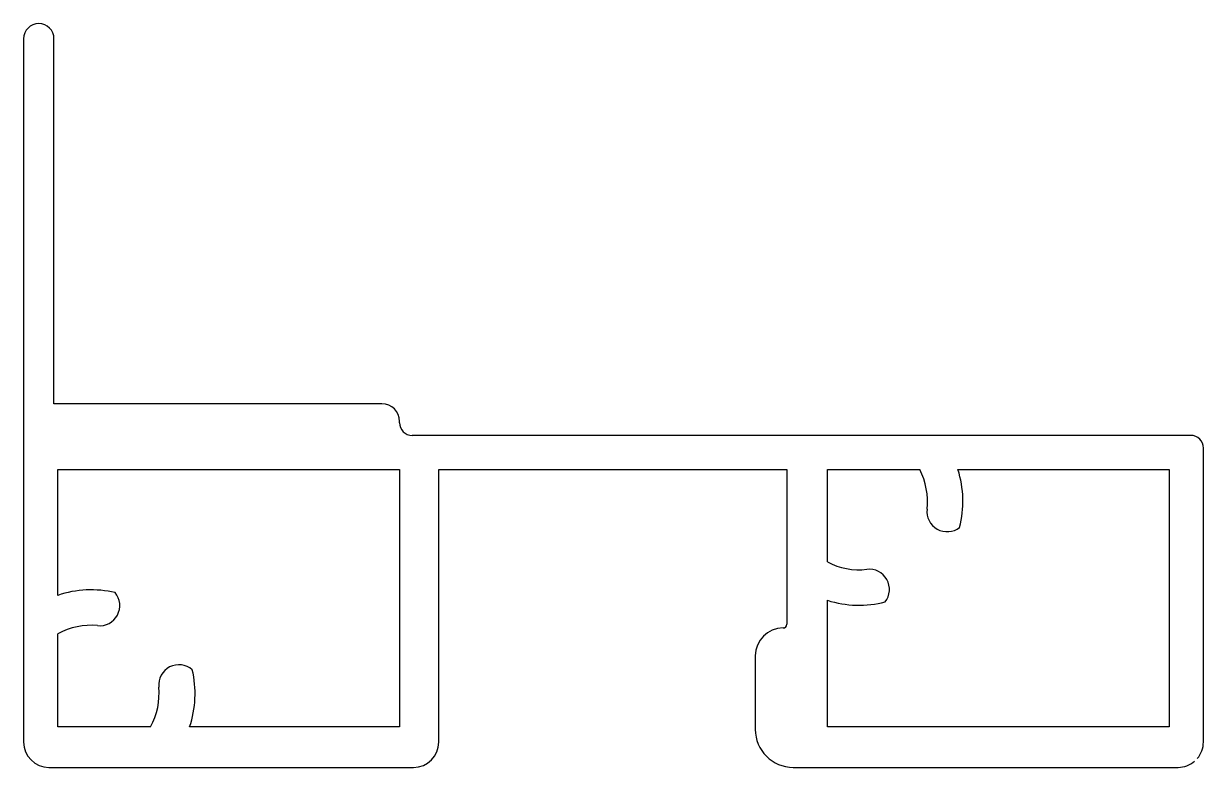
# Model space of a CAD drawing. Extents: x 2200.9 to 2247.5, y 1072.7 to 1102.1.
import ezdxf

# ---------------------------------------------------------------- set-up
doc = ezdxf.new("R2010")
doc.units = 0
doc.layers.get('0').update_dxf_attribs({"linetype": 'CONTINUOUS'})

msp = doc.modelspace()

# ---------------------------------------------------------------- linework, layer by layer
for p, q in [((2201.481, 1102.073), (2201.481, 1102.073)), ((2200.881, 1101.473), (2200.881, 1073.723)), ((2202.081, 1087.073), (2202.081, 1101.473)), ((2215.031, 1087.073), (2202.081, 1087.073)), ((2215.731, 1086.323), (2215.731, 1086.373)), ((2246.981, 1085.823), (2216.231, 1085.823)), ((2247.481, 1073.723), (2247.481, 1085.323)), ((2217.281, 1084.473), (2231.031, 1084.473)), ((2217.281, 1073.723), (2217.281, 1084.473)), ((2231.031, 1084.473), (2231.031, 1078.423)), ((2231.031, 1078.423), (2231.031, 1078.373)), ((2229.781, 1077.123), (2229.781, 1074.223)), ((2201.881, 1072.723), (2216.281, 1072.723)), ((2231.281, 1072.723), (2246.481, 1072.723))]:
    msp.add_line(p, q)
at = {"color": 0}
for p, q in [((2202.231, 1084.473), (2215.731, 1084.473)), ((2202.231, 1079.51), (2202.231, 1084.473)), ((2215.731, 1084.473), (2215.731, 1074.323)), ((2232.631, 1084.473), (2236.275, 1084.473)), ((2232.631, 1080.828), (2232.631, 1084.473)), ((2237.787, 1084.473), (2246.131, 1084.473)), ((2246.131, 1084.473), (2246.131, 1074.323)), ((2232.631, 1074.323), (2232.631, 1079.316)), ((2202.231, 1074.323), (2202.231, 1077.994)), ((2205.896, 1074.323), (2202.231, 1074.323)), ((2215.731, 1074.323), (2207.44, 1074.323)), ((2246.131, 1074.323), (2232.631, 1074.323))]:
    msp.add_line(p, q, dxfattribs=at)
for centre, radius, start, end in [((2201.481, 1101.473), 0.6, 90, 180), ((2201.481, 1101.473), 0.6, 0, 90), ((2215.031, 1086.373), 0.7, 360, 90), ((2216.231, 1086.323), 0.5, 180, 270), ((2246.981, 1085.323), 0.5, 0, 90), ((2230.881, 1078.373), 0.15, 270, 360), ((2230.881, 1077.123), 1.1, 90, 180), ((2231.281, 1074.223), 1.5, 180, 270), ((2201.881, 1073.723), 1, 180, 270), ((2216.281, 1073.723), 1, 270, 0), ((2246.481, 1073.723), 1, 319.4009, 360), ((2246.481, 1073.723), 1, 270, 310.5991)]:
    msp.add_arc(centre, radius, start, end)
for centre, radius, start, end in [((2233.882, 1083.221), 2.7, 353.4711, 27.6244), ((2233.882, 1083.221), 4.1, 345.4616, 17.7794), ((2237.36, 1082.823), 0.8, 173.4711, 307.8983), ((2233.882, 1083.221), 2.7, 242.3944, 276.5419), ((2234.281, 1079.743), 0.8, 322.1146, 96.5419), ((2203.553, 1075.629), 4.1, 76.6484, 108.8148), ((2203.881, 1079.111), 0.8, 264.2885, 39.286), ((2233.882, 1083.221), 4.1, 252.2321, 284.5514), ((2203.533, 1075.629), 2.7, 84.2885, 118.82), ((2207.016, 1075.973), 0.8, 48.7906, 185.6406), ((2203.553, 1075.629), 4.1, 341.4269, 13.3377), ((2203.533, 1075.629), 2.7, 331.0754, 5.6406)]:
    msp.add_arc(centre, radius, start, end, dxfattribs=at)

doc.saveas('drawing.dxf')
